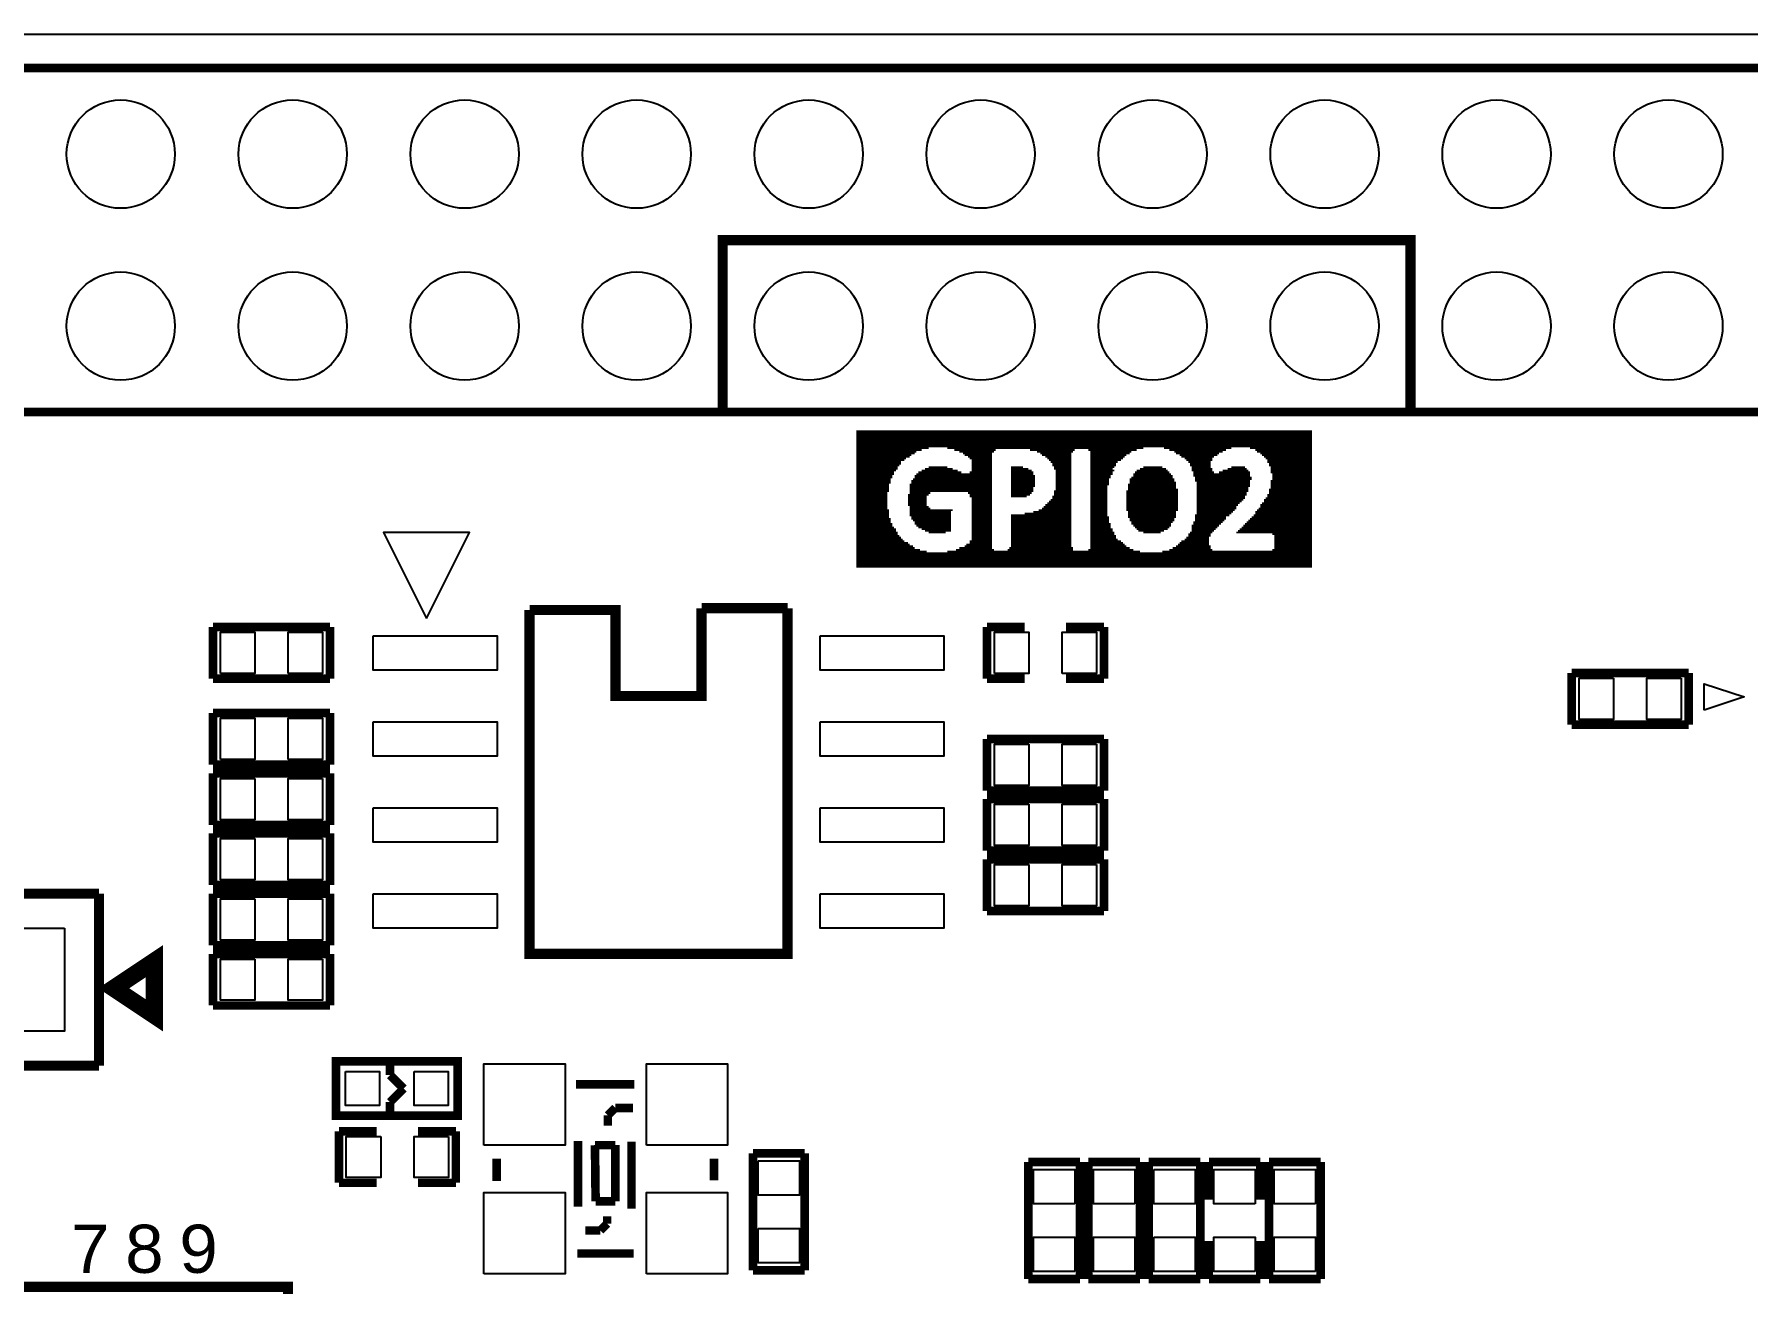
# Model space of a CAD drawing. Extents: x -0.6 to 82.1, y 0 to 56.
# Drawn here: x 28.75 to 54.06, y 37.55 to 56 of the extents above; entities that cross this region are included whole.
import ezdxf

# ---------------------------------------------------------------- set-up
doc = ezdxf.new("R2010")
doc.units = 0
for name, color, linetype in [('BG_OUTLINE', 211, 'CONTINUOUS'), ('BG_SILKSCREEN_TOP', 231, 'CONTINUOUS'), ('PG_SILKSCREEN_TOP', 140, 'CONTINUOUS'), ('PIN_TOP', 4, 'CONTINUOUS')]:
    doc.layers.add(name, color=color, linetype=linetype)

msp = doc.modelspace()

# ---------------------------------------------------------------- linework, layer by layer
at = {"layer": 'BG_OUTLINE'}
msp.add_lwpolyline([(0, 1), (0, 55, -0.414214), (1, 56), (79, 56, -0.414214), (80, 55), (80, 1, -0.414214), (79, 0), (1, 0, -0.414214)], format="xyb", close=True, dxfattribs=at)
at = {"layer": 'BG_SILKSCREEN_TOP', "const_width": 0.0254}
for points in [[(40.894, 50.1396), (47.625, 50.1396)], [(40.894, 50.1142), (47.625, 50.1142)], [(40.894, 50.0888), (47.625, 50.0888)], [(40.894, 50.0634), (47.625, 50.0634)], [(40.894, 50.038), (47.625, 50.038)], [(40.894, 50.0126), (47.625, 50.0126)], [(40.894, 49.9872), (47.625, 49.9872)], [(40.894, 49.9618), (47.625, 49.9618)], [(40.894, 49.9364), (47.625, 49.9364)], [(40.894, 49.911), (47.625, 49.911)], [(40.894, 49.8856), (41.9608, 49.8856)], [(40.894, 49.8602), (41.8592, 49.8602)], [(42.2402, 49.8856), (45.1358, 49.8856)], [(42.3418, 49.8602), (42.9514, 49.8602)], [(43.4594, 49.8602), (44.1198, 49.8602)], [(44.323, 49.8602), (45.0342, 49.8602)], [(45.4406, 49.8856), (46.4312, 49.8856)], [(45.5168, 49.8602), (46.355, 49.8602)], [(46.7106, 49.8856), (47.625, 49.8856)], [(46.7868, 49.8602), (47.625, 49.8602)], [(40.894, 49.8348), (41.783, 49.8348)], [(40.894, 49.8094), (41.7576, 49.8094)], [(40.894, 49.784), (41.7068, 49.784)], [(40.894, 49.7586), (41.6814, 49.7586)], [(40.894, 49.7332), (41.6306, 49.7332)], [(40.894, 49.7078), (41.6052, 49.7078)], [(40.894, 49.6824), (41.5544, 49.6824)], [(40.894, 49.657), (41.5544, 49.657)], [(40.894, 49.6316), (41.529, 49.6316)], [(40.894, 49.6062), (41.5036, 49.6062)], [(41.9608, 49.6062), (42.2402, 49.6062)], [(42.418, 49.8348), (42.926, 49.8348)], [(42.4688, 49.8094), (42.9006, 49.8094)], [(42.4942, 49.784), (42.9006, 49.784)], [(42.545, 49.7586), (42.9006, 49.7586)], [(42.5704, 49.7332), (42.9006, 49.7332)], [(42.5958, 49.7078), (42.9006, 49.7078)], [(42.5958, 49.6824), (42.9006, 49.6824)], [(42.5958, 49.657), (42.9006, 49.657)], [(42.5958, 49.6316), (42.9006, 49.6316)], [(42.5958, 49.6062), (42.9006, 49.6062)], [(43.18, 49.6062), (43.3578, 49.6062)], [(43.561, 49.8348), (44.0944, 49.8348)], [(43.6118, 49.8094), (44.069, 49.8094)], [(43.6372, 49.784), (44.069, 49.784)], [(43.688, 49.7586), (44.069, 49.7586)], [(43.7134, 49.7332), (44.069, 49.7332)], [(43.7388, 49.7078), (44.069, 49.7078)], [(43.7642, 49.6824), (44.069, 49.6824)], [(43.7896, 49.657), (44.069, 49.657)], [(43.7896, 49.6316), (44.069, 49.6316)], [(43.815, 49.6062), (44.069, 49.6062)], [(44.3484, 49.8348), (44.958, 49.8348)], [(44.3484, 49.8094), (44.9326, 49.8094)], [(44.3484, 49.784), (44.8818, 49.784)], [(44.3484, 49.7586), (44.8564, 49.7586)], [(44.3484, 49.7332), (44.831, 49.7332)], [(44.3484, 49.7078), (44.8056, 49.7078)], [(44.3484, 49.6824), (44.7548, 49.6824)], [(44.3484, 49.657), (44.7294, 49.657)], [(44.3484, 49.6316), (44.7294, 49.6316)], [(44.3484, 49.6062), (44.704, 49.6062)], [(45.1358, 49.6062), (45.4152, 49.6062)], [(45.593, 49.8348), (46.3042, 49.8348)], [(45.6184, 49.8094), (46.2534, 49.8094)], [(45.6692, 49.784), (46.228, 49.784)], [(45.6946, 49.7586), (46.1772, 49.7586)], [(45.7454, 49.7332), (46.1518, 49.7332)], [(45.7708, 49.7078), (46.1518, 49.7078)], [(45.7962, 49.6824), (46.1264, 49.6824)], [(45.8216, 49.657), (46.1264, 49.657)], [(45.8216, 49.6316), (46.1264, 49.6316)], [(45.847, 49.6062), (46.1264, 49.6062)], [(46.4312, 49.6062), (46.6344, 49.6062)], [(46.8122, 49.8348), (47.625, 49.8348)], [(46.863, 49.8094), (47.625, 49.8094)], [(46.8884, 49.784), (47.625, 49.784)], [(46.9138, 49.7586), (47.625, 49.7586)], [(46.9392, 49.7332), (47.625, 49.7332)], [(46.9646, 49.7078), (47.625, 49.7078)], [(46.9646, 49.6824), (47.625, 49.6824)], [(46.99, 49.657), (47.625, 49.657)], [(46.99, 49.6316), (47.625, 49.6316)], [(47.0154, 49.6062), (47.625, 49.6062)], [(40.894, 49.5808), (41.5036, 49.5808)], [(40.894, 49.5554), (41.4782, 49.5554)], [(40.894, 49.53), (41.4528, 49.53)], [(40.894, 49.5046), (41.4528, 49.5046)], [(40.894, 49.4792), (41.4274, 49.4792)], [(40.894, 49.4538), (41.4274, 49.4538)], [(40.894, 49.4284), (41.402, 49.4284)], [(40.894, 49.403), (41.402, 49.403)], [(40.894, 49.3776), (41.402, 49.3776)], [(40.894, 49.3522), (41.3766, 49.3522)], [(41.6814, 49.3522), (42.9006, 49.3522)], [(41.7068, 49.403), (42.9006, 49.403)], [(41.7068, 49.3776), (42.9006, 49.3776)], [(41.7322, 49.4284), (42.9006, 49.4284)], [(41.7576, 49.4792), (42.9006, 49.4792)], [(41.7576, 49.4538), (42.9006, 49.4538)], [(41.783, 49.5046), (42.9006, 49.5046)], [(41.8084, 49.53), (42.4434, 49.53)], [(41.8592, 49.5554), (42.3926, 49.5554)], [(41.91, 49.5808), (42.3164, 49.5808)], [(42.5704, 49.53), (42.9006, 49.53)], [(42.5958, 49.5808), (42.9006, 49.5808)], [(42.5958, 49.5554), (42.9006, 49.5554)], [(43.18, 49.5808), (43.434, 49.5808)], [(43.18, 49.5554), (43.4848, 49.5554)], [(43.18, 49.53), (43.5102, 49.53)], [(43.18, 49.5046), (43.5102, 49.5046)], [(43.18, 49.4792), (43.5356, 49.4792)], [(43.18, 49.4538), (43.5356, 49.4538)], [(43.18, 49.4284), (43.5356, 49.4284)], [(43.18, 49.403), (43.5356, 49.403)], [(43.18, 49.3776), (43.5356, 49.3776)], [(43.18, 49.3522), (43.5356, 49.3522)], [(43.815, 49.5808), (44.069, 49.5808)], [(43.8404, 49.5554), (44.069, 49.5554)], [(43.8404, 49.53), (44.069, 49.53)], [(43.8404, 49.5046), (44.069, 49.5046)], [(43.8404, 49.4792), (44.069, 49.4792)], [(43.8404, 49.4538), (44.069, 49.4538)], [(43.8404, 49.4284), (44.069, 49.4284)], [(43.8404, 49.403), (44.069, 49.403)], [(43.8404, 49.3776), (44.069, 49.3776)], [(43.8404, 49.3522), (44.069, 49.3522)], [(44.3484, 49.5808), (44.6786, 49.5808)], [(44.3484, 49.5554), (44.704, 49.5554)], [(44.3484, 49.53), (44.6786, 49.53)], [(44.3484, 49.5046), (44.6786, 49.5046)], [(44.3484, 49.4792), (44.6532, 49.4792)], [(44.3484, 49.4538), (44.6532, 49.4538)], [(44.3484, 49.4284), (44.6278, 49.4284)], [(44.3484, 49.403), (44.6278, 49.403)], [(44.3484, 49.3776), (44.6278, 49.3776)], [(44.3484, 49.3522), (44.6278, 49.3522)], [(44.9072, 49.3522), (45.6184, 49.3522)], [(44.9326, 49.4284), (45.593, 49.4284)], [(44.9326, 49.403), (45.593, 49.403)], [(44.9326, 49.3776), (45.6184, 49.3776)], [(44.958, 49.4538), (45.5676, 49.4538)], [(44.9834, 49.5046), (45.5422, 49.5046)], [(44.9834, 49.4792), (45.5676, 49.4792)], [(45.0088, 49.53), (45.5168, 49.53)], [(45.0342, 49.5554), (45.4914, 49.5554)], [(45.085, 49.5808), (45.466, 49.5808)], [(45.847, 49.5808), (46.1518, 49.5808)], [(45.847, 49.5554), (46.1518, 49.5554)], [(45.8724, 49.53), (46.1772, 49.53)], [(45.8724, 49.5046), (46.7106, 49.5046)], [(45.8724, 49.4792), (46.7106, 49.4792)], [(45.8978, 49.4538), (46.736, 49.4538)], [(45.8978, 49.4284), (46.736, 49.4284)], [(45.8978, 49.403), (46.7106, 49.403)], [(45.9232, 49.3776), (46.7106, 49.3776)], [(45.9232, 49.3522), (46.7106, 49.3522)], [(46.2534, 49.53), (46.7106, 49.53)], [(46.3042, 49.5554), (46.6852, 49.5554)], [(46.3804, 49.5808), (46.6598, 49.5808)], [(47.0154, 49.5808), (47.625, 49.5808)], [(47.0154, 49.5554), (47.625, 49.5554)], [(47.0154, 49.53), (47.625, 49.53)], [(47.0154, 49.403), (47.625, 49.403)], [(47.0154, 49.3776), (47.625, 49.3776)], [(47.0154, 49.3522), (47.625, 49.3522)], [(47.0408, 49.5046), (47.625, 49.5046)], [(47.0408, 49.4792), (47.625, 49.4792)], [(47.0408, 49.4538), (47.625, 49.4538)], [(47.0408, 49.4284), (47.625, 49.4284)], [(40.894, 49.3268), (41.3766, 49.3268)], [(40.894, 49.3014), (41.3766, 49.3014)], [(40.894, 49.276), (41.3766, 49.276)], [(40.894, 49.2506), (41.3766, 49.2506)], [(40.894, 49.2252), (41.3512, 49.2252)], [(40.894, 49.1998), (41.3512, 49.1998)], [(40.894, 49.1744), (41.3512, 49.1744)], [(40.894, 49.149), (41.3512, 49.149)], [(40.894, 49.1236), (41.3512, 49.1236)], [(40.894, 49.0982), (41.3512, 49.0982)], [(41.656, 49.1998), (41.9608, 49.1998)], [(41.656, 49.1744), (41.9354, 49.1744)], [(41.656, 49.149), (41.9354, 49.149)], [(41.656, 49.1236), (41.9354, 49.1236)], [(41.656, 49.0982), (41.9354, 49.0982)], [(41.6814, 49.3268), (42.9006, 49.3268)], [(41.6814, 49.3014), (42.9006, 49.3014)], [(41.6814, 49.276), (42.9006, 49.276)], [(41.6814, 49.2506), (42.9006, 49.2506)], [(41.6814, 49.2252), (41.9862, 49.2252)], [(42.545, 49.2252), (42.9006, 49.2252)], [(42.5704, 49.1998), (42.9006, 49.1998)], [(42.5704, 49.1744), (42.9006, 49.1744)], [(42.5958, 49.149), (42.9006, 49.149)], [(42.5958, 49.1236), (42.9006, 49.1236)], [(42.5958, 49.0982), (42.9006, 49.0982)], [(43.18, 49.3268), (43.5356, 49.3268)], [(43.18, 49.3014), (43.5102, 49.3014)], [(43.18, 49.276), (43.5102, 49.276)], [(43.18, 49.2506), (43.5102, 49.2506)], [(43.18, 49.2252), (43.4848, 49.2252)], [(43.18, 49.1998), (43.4594, 49.1998)], [(43.18, 49.1744), (43.4086, 49.1744)], [(43.7388, 49.0982), (44.069, 49.0982)], [(43.7642, 49.1236), (44.069, 49.1236)], [(43.7896, 49.1744), (44.069, 49.1744)], [(43.7896, 49.149), (44.069, 49.149)], [(43.815, 49.2506), (44.069, 49.2506)], [(43.815, 49.2252), (44.069, 49.2252)], [(43.815, 49.1998), (44.069, 49.1998)], [(43.8404, 49.3268), (44.069, 49.3268)], [(43.8404, 49.3014), (44.069, 49.3014)], [(43.8404, 49.276), (44.069, 49.276)], [(44.3484, 49.3268), (44.6024, 49.3268)], [(44.3484, 49.3014), (44.6024, 49.3014)], [(44.3484, 49.276), (44.6024, 49.276)], [(44.3484, 49.2506), (44.6024, 49.2506)], [(44.3484, 49.2252), (44.6024, 49.2252)], [(44.3484, 49.1998), (44.6024, 49.1998)], [(44.3484, 49.1744), (44.6024, 49.1744)], [(44.3484, 49.149), (44.6024, 49.149)], [(44.3484, 49.1236), (44.6024, 49.1236)], [(44.3484, 49.0982), (44.6024, 49.0982)], [(44.8818, 49.2506), (45.6438, 49.2506)], [(44.8818, 49.2252), (45.6438, 49.2252)], [(44.8818, 49.1998), (45.6438, 49.1998)], [(44.8818, 49.1744), (45.6438, 49.1744)], [(44.8818, 49.149), (45.6438, 49.149)], [(44.8818, 49.1236), (45.6438, 49.1236)], [(44.8818, 49.0982), (45.6438, 49.0982)], [(44.9072, 49.3268), (45.6184, 49.3268)], [(44.9072, 49.3014), (45.6184, 49.3014)], [(44.9072, 49.276), (45.6438, 49.276)], [(45.9232, 49.3268), (46.7106, 49.3268)], [(45.9232, 49.3014), (46.6852, 49.3014)], [(45.9232, 49.276), (46.6852, 49.276)], [(45.9232, 49.2506), (46.6852, 49.2506)], [(45.9232, 49.2252), (46.6598, 49.2252)], [(45.9232, 49.1998), (46.6598, 49.1998)], [(45.9232, 49.1744), (46.6344, 49.1744)], [(45.9232, 49.149), (46.6344, 49.149)], [(45.9232, 49.1236), (46.609, 49.1236)], [(45.9232, 49.0982), (46.5836, 49.0982)], [(46.9138, 49.1236), (47.625, 49.1236)], [(46.9138, 49.0982), (47.625, 49.0982)], [(46.9392, 49.149), (47.625, 49.149)], [(46.9646, 49.1998), (47.625, 49.1998)], [(46.9646, 49.1744), (47.625, 49.1744)], [(46.99, 49.276), (47.625, 49.276)], [(46.99, 49.2506), (47.625, 49.2506)], [(46.99, 49.2252), (47.625, 49.2252)], [(47.0154, 49.3268), (47.625, 49.3268)], [(47.0154, 49.3014), (47.625, 49.3014)], [(40.894, 49.0728), (41.3512, 49.0728)], [(40.894, 49.0474), (41.3512, 49.0474)], [(40.894, 49.022), (41.3512, 49.022)], [(40.894, 48.9966), (41.3512, 48.9966)], [(40.894, 48.9712), (41.3766, 48.9712)], [(40.894, 48.9458), (41.3766, 48.9458)], [(40.894, 48.9204), (41.3766, 48.9204)], [(40.894, 48.895), (41.3766, 48.895)], [(40.894, 48.8696), (41.3766, 48.8696)], [(40.894, 48.8442), (41.402, 48.8442)], [(41.656, 49.0728), (41.9354, 49.0728)], [(41.656, 49.0474), (41.9354, 49.0474)], [(41.6814, 49.022), (41.9608, 49.022)], [(41.6814, 48.9966), (41.9862, 48.9966)], [(41.6814, 48.9712), (42.3164, 48.9712)], [(41.6814, 48.9458), (42.291, 48.9458)], [(41.6814, 48.9204), (42.291, 48.9204)], [(41.6814, 48.895), (42.291, 48.895)], [(41.7068, 48.8696), (42.291, 48.8696)], [(41.7068, 48.8442), (42.291, 48.8442)], [(42.5958, 49.0728), (42.9006, 49.0728)], [(42.5958, 49.0474), (42.9006, 49.0474)], [(42.5958, 49.022), (42.9006, 49.022)], [(42.5958, 48.9966), (42.9006, 48.9966)], [(42.5958, 48.9712), (42.9006, 48.9712)], [(42.5958, 48.9458), (42.9006, 48.9458)], [(42.5958, 48.9204), (42.9006, 48.9204)], [(42.5958, 48.895), (42.9006, 48.895)], [(42.5958, 48.8696), (42.9006, 48.8696)], [(42.5958, 48.8442), (42.9006, 48.8442)], [(43.18, 48.895), (44.069, 48.895)], [(43.18, 48.8696), (44.069, 48.8696)], [(43.18, 48.8442), (44.069, 48.8442)], [(43.3832, 48.9204), (44.069, 48.9204)], [(43.5102, 48.9458), (44.069, 48.9458)], [(43.5864, 48.9712), (44.069, 48.9712)], [(43.6372, 48.9966), (44.069, 48.9966)], [(43.6626, 49.022), (44.069, 49.022)], [(43.688, 49.0474), (44.069, 49.0474)], [(43.7134, 49.0728), (44.069, 49.0728)], [(44.3484, 49.0728), (44.6024, 49.0728)], [(44.3484, 49.0474), (44.6024, 49.0474)], [(44.3484, 49.022), (44.6024, 49.022)], [(44.3484, 48.9966), (44.6024, 48.9966)], [(44.3484, 48.9712), (44.6024, 48.9712)], [(44.3484, 48.9458), (44.6024, 48.9458)], [(44.3484, 48.9204), (44.6024, 48.9204)], [(44.3484, 48.895), (44.6024, 48.895)], [(44.3484, 48.8696), (44.6278, 48.8696)], [(44.3484, 48.8442), (44.6278, 48.8442)], [(44.8818, 49.0728), (45.6438, 49.0728)], [(44.8818, 49.0474), (45.6438, 49.0474)], [(44.8818, 49.022), (45.6438, 49.022)], [(44.8818, 48.9966), (45.6438, 48.9966)], [(44.8818, 48.9712), (45.6438, 48.9712)], [(44.9072, 48.9458), (45.6184, 48.9458)], [(44.9072, 48.9204), (45.6184, 48.9204)], [(44.9072, 48.895), (45.6184, 48.895)], [(44.9072, 48.8696), (45.6184, 48.8696)], [(44.9326, 48.8442), (45.593, 48.8442)], [(45.8978, 48.895), (46.4058, 48.895)], [(45.8978, 48.8696), (46.355, 48.8696)], [(45.8978, 48.8442), (46.355, 48.8442)], [(45.9232, 49.0728), (46.5582, 49.0728)], [(45.9232, 49.0474), (46.5328, 49.0474)], [(45.9232, 49.022), (46.5074, 49.022)], [(45.9232, 48.9966), (46.5074, 48.9966)], [(45.9232, 48.9712), (46.482, 48.9712)], [(45.9232, 48.9458), (46.4566, 48.9458)], [(45.9232, 48.9204), (46.4312, 48.9204)], [(46.7106, 48.8442), (47.625, 48.8442)], [(46.736, 48.8696), (47.625, 48.8696)], [(46.7614, 48.895), (47.625, 48.895)], [(46.7868, 48.9458), (47.625, 48.9458)], [(46.7868, 48.9204), (47.625, 48.9204)], [(46.8122, 48.9712), (47.625, 48.9712)], [(46.8376, 48.9966), (47.625, 48.9966)], [(46.863, 49.0474), (47.625, 49.0474)], [(46.863, 49.022), (47.625, 49.022)], [(46.8884, 49.0728), (47.625, 49.0728)], [(40.894, 48.8188), (41.402, 48.8188)], [(40.894, 48.7934), (41.402, 48.7934)], [(40.894, 48.768), (41.4274, 48.768)], [(40.894, 48.7426), (41.4274, 48.7426)], [(40.894, 48.7172), (41.4528, 48.7172)], [(40.894, 48.6918), (41.4782, 48.6918)], [(40.894, 48.6664), (41.4782, 48.6664)], [(40.894, 48.641), (41.5036, 48.641)], [(40.894, 48.6156), (41.5036, 48.6156)], [(40.894, 48.5902), (41.529, 48.5902)], [(41.7322, 48.8188), (42.291, 48.8188)], [(41.7576, 48.7934), (42.291, 48.7934)], [(41.7576, 48.768), (42.291, 48.768)], [(41.783, 48.7426), (42.291, 48.7426)], [(41.8084, 48.7172), (42.291, 48.7172)], [(41.8592, 48.6918), (42.291, 48.6918)], [(41.91, 48.6664), (42.291, 48.6664)], [(41.9608, 48.641), (42.2148, 48.641)], [(42.5958, 48.8188), (42.9006, 48.8188)], [(42.5958, 48.7934), (42.9006, 48.7934)], [(42.5958, 48.768), (42.9006, 48.768)], [(42.5958, 48.7426), (42.9006, 48.7426)], [(42.5958, 48.7172), (42.9006, 48.7172)], [(42.5958, 48.6918), (42.9006, 48.6918)], [(42.5958, 48.6664), (42.9006, 48.6664)], [(42.5958, 48.641), (42.9006, 48.641)], [(42.5958, 48.6156), (42.9006, 48.6156)], [(42.5958, 48.5902), (42.9006, 48.5902)], [(43.18, 48.8188), (44.069, 48.8188)], [(43.18, 48.7934), (44.069, 48.7934)], [(43.18, 48.768), (44.069, 48.768)], [(43.18, 48.7426), (44.069, 48.7426)], [(43.18, 48.7172), (44.069, 48.7172)], [(43.18, 48.6918), (44.069, 48.6918)], [(43.18, 48.6664), (44.069, 48.6664)], [(43.18, 48.641), (44.069, 48.641)], [(43.18, 48.6156), (44.069, 48.6156)], [(43.18, 48.5902), (44.069, 48.5902)], [(44.3484, 48.8188), (44.6278, 48.8188)], [(44.3484, 48.7934), (44.6278, 48.7934)], [(44.3484, 48.768), (44.6532, 48.768)], [(44.3484, 48.7426), (44.6532, 48.7426)], [(44.3484, 48.7172), (44.6532, 48.7172)], [(44.3484, 48.6918), (44.6786, 48.6918)], [(44.3484, 48.6664), (44.6786, 48.6664)], [(44.3484, 48.641), (44.704, 48.641)], [(44.3484, 48.6156), (44.704, 48.6156)], [(44.3484, 48.5902), (44.7294, 48.5902)], [(44.9326, 48.8188), (45.593, 48.8188)], [(44.958, 48.7934), (45.5676, 48.7934)], [(44.958, 48.768), (45.5422, 48.768)], [(44.9834, 48.7426), (45.5422, 48.7426)], [(45.0088, 48.7172), (45.5168, 48.7172)], [(45.0342, 48.6918), (45.4914, 48.6918)], [(45.0596, 48.6664), (45.4406, 48.6664)], [(45.1358, 48.641), (45.3898, 48.641)], [(45.7962, 48.6156), (46.1264, 48.6156)], [(45.7962, 48.5902), (46.1264, 48.5902)], [(45.8216, 48.641), (46.1518, 48.641)], [(45.847, 48.7426), (46.2534, 48.7426)], [(45.847, 48.7172), (46.228, 48.7172)], [(45.847, 48.6918), (46.2026, 48.6918)], [(45.847, 48.6664), (46.1772, 48.6664)], [(45.8724, 48.7934), (46.3042, 48.7934)], [(45.8724, 48.768), (46.2788, 48.768)], [(45.8978, 48.8188), (46.3296, 48.8188)], [(46.5074, 48.641), (47.625, 48.641)], [(46.5328, 48.6664), (47.625, 48.6664)], [(46.5582, 48.6918), (47.625, 48.6918)], [(46.5836, 48.7172), (47.625, 48.7172)], [(46.609, 48.7426), (47.625, 48.7426)], [(46.6344, 48.768), (47.625, 48.768)], [(46.6598, 48.7934), (47.625, 48.7934)], [(46.6852, 48.8188), (47.625, 48.8188)], [(47.0408, 48.6156), (47.625, 48.6156)], [(47.0662, 48.5902), (47.625, 48.5902)], [(40.894, 48.5648), (41.5544, 48.5648)], [(40.894, 48.5394), (41.5798, 48.5394)], [(40.894, 48.514), (41.6052, 48.514)], [(40.894, 48.4886), (41.656, 48.4886)], [(40.894, 48.4632), (41.6814, 48.4632)], [(40.894, 48.4378), (41.7322, 48.4378)], [(40.894, 48.4124), (41.7576, 48.4124)], [(40.894, 48.387), (41.8338, 48.387)], [(40.894, 48.3616), (41.9354, 48.3616)], [(40.894, 48.3362), (47.625, 48.3362)], [(42.2402, 48.3616), (45.085, 48.3616)], [(42.3672, 48.387), (42.926, 48.387)], [(42.418, 48.4124), (42.9006, 48.4124)], [(42.4942, 48.4378), (42.9006, 48.4378)], [(42.5196, 48.4632), (42.9006, 48.4632)], [(42.5704, 48.514), (42.9006, 48.514)], [(42.5704, 48.4886), (42.9006, 48.4886)], [(42.5958, 48.5648), (42.9006, 48.5648)], [(42.5958, 48.5394), (42.9006, 48.5394)], [(43.1292, 48.387), (44.0944, 48.387)], [(43.1546, 48.4124), (44.0944, 48.4124)], [(43.18, 48.5648), (44.069, 48.5648)], [(43.18, 48.5394), (44.069, 48.5394)], [(43.18, 48.514), (44.069, 48.514)], [(43.18, 48.4886), (44.069, 48.4886)], [(43.18, 48.4632), (44.069, 48.4632)], [(43.18, 48.4378), (44.069, 48.4378)], [(44.323, 48.387), (44.9834, 48.387)], [(44.3484, 48.5648), (44.7294, 48.5648)], [(44.3484, 48.5394), (44.7548, 48.5394)], [(44.3484, 48.514), (44.8056, 48.514)], [(44.3484, 48.4886), (44.831, 48.4886)], [(44.3484, 48.4632), (44.8564, 48.4632)], [(44.3484, 48.4378), (44.8818, 48.4378)], [(44.3484, 48.4124), (44.9326, 48.4124)], [(45.4152, 48.3616), (47.625, 48.3616)], [(45.5168, 48.387), (46.1518, 48.387)], [(45.5676, 48.4124), (46.1264, 48.4124)], [(45.6184, 48.4378), (46.1264, 48.4378)], [(45.6438, 48.4632), (46.101, 48.4632)], [(45.6692, 48.4886), (46.101, 48.4886)], [(45.6946, 48.514), (46.101, 48.514)], [(45.7454, 48.5394), (46.101, 48.5394)], [(45.7708, 48.5648), (46.101, 48.5648)], [(47.0408, 48.387), (47.625, 48.387)], [(47.0662, 48.5648), (47.625, 48.5648)], [(47.0662, 48.5394), (47.625, 48.5394)], [(47.0662, 48.514), (47.625, 48.514)], [(47.0662, 48.4886), (47.625, 48.4886)], [(47.0662, 48.4632), (47.625, 48.4632)], [(47.0662, 48.4378), (47.625, 48.4378)], [(47.0662, 48.4124), (47.625, 48.4124)], [(40.894, 48.3108), (47.625, 48.3108)], [(40.894, 48.2854), (47.625, 48.2854)], [(40.894, 48.26), (47.625, 48.26)], [(40.894, 48.2346), (47.625, 48.2346)], [(40.894, 48.2092), (47.625, 48.2092)], [(40.894, 48.1838), (47.625, 48.1838)], [(40.894, 48.1584), (47.625, 48.1584)], [(40.894, 48.133), (47.625, 48.133)]]:
    msp.add_lwpolyline(points, dxfattribs=at)
at = {"layer": 'PG_SILKSCREEN_TOP'}
for points, const_width in [([(18.6, 55.5), (69.4, 55.5)], 0.127), ([(38.92, 50.42), (38.92, 52.96), (49.08, 52.96), (49.08, 50.42)], 0.15), ([(69.4, 50.42), (18.6, 50.42)], 0.127), ([(36.068, 47.498), (36.068, 42.418), (39.878, 42.418), (39.878, 47.52)], 0.15), ([(38.608, 47.523), (38.608, 46.228), (37.338, 46.228), (37.338, 47.498), (36.703, 47.498)], 0.15), ([(38.608, 47.523), (39.878, 47.523)], 0.15), ([(37.338, 47.498), (36.068, 47.498)], 0.15), ([(31.3944, 47.244), (31.3944, 46.482)], 0.127), ([(33.1216, 47.244), (31.3944, 47.244)], 0.127), ([(33.1216, 46.482), (33.1216, 47.244)], 0.127), ([(42.8244, 47.244), (42.8244, 46.482)], 0.127), ([(43.3832, 47.244), (42.8244, 47.244)], 0.127), ([(44.5516, 47.244), (43.9928, 47.244)], 0.127), ([(44.5516, 46.482), (44.5516, 47.244)], 0.127), ([(53.1876, 46.565), (51.4604, 46.565)], 0.127), ([(51.4604, 46.565), (51.4604, 45.803)], 0.127), ([(53.1876, 45.803), (53.1876, 46.565)], 0.127), ([(31.3944, 46.482), (33.1216, 46.482)], 0.127), ([(42.8244, 46.482), (43.3832, 46.482)], 0.127), ([(43.9928, 46.482), (44.5516, 46.482)], 0.127), ([(31.3944, 45.974), (31.3944, 45.212)], 0.127), ([(33.1216, 45.974), (31.3944, 45.974)], 0.127), ([(33.1216, 45.212), (33.1216, 45.974)], 0.127), ([(51.4604, 45.803), (53.1876, 45.803)], 0.127), ([(44.5516, 45.593), (42.8244, 45.593)], 0.127), ([(42.8244, 45.593), (42.8244, 44.831)], 0.127), ([(44.5516, 44.831), (44.5516, 45.593)], 0.127), ([(31.3944, 45.212), (33.1216, 45.212)], 0.127), ([(33.1216, 45.085), (31.3944, 45.085)], 0.127), ([(31.3944, 45.085), (31.3944, 44.323)], 0.127), ([(33.1216, 44.323), (33.1216, 45.085)], 0.127), ([(42.8244, 44.831), (44.5516, 44.831)], 0.127), ([(44.5516, 44.704), (42.8244, 44.704)], 0.127), ([(42.8244, 44.704), (42.8244, 43.942)], 0.127), ([(44.5516, 43.942), (44.5516, 44.704)], 0.127), ([(31.3944, 44.323), (33.1216, 44.323)], 0.127), ([(33.1216, 44.196), (31.3944, 44.196)], 0.127), ([(31.3944, 44.196), (31.3944, 43.434)], 0.127), ([(33.1216, 43.434), (33.1216, 44.196)], 0.127), ([(42.8244, 43.942), (44.5516, 43.942)], 0.127), ([(44.5516, 43.815), (42.8244, 43.815)], 0.127), ([(42.8244, 43.815), (42.8244, 43.053)], 0.127), ([(44.5516, 43.053), (44.5516, 43.815)], 0.127), ([(19.548, 43.307), (29.708, 43.307)], 0.15), ([(29.708, 43.307), (29.708, 40.767)], 0.15), ([(31.3944, 43.434), (33.1216, 43.434)], 0.127), ([(33.1216, 43.307), (31.3944, 43.307)], 0.127), ([(31.3944, 43.307), (31.3944, 42.545)], 0.127), ([(33.1216, 42.545), (33.1216, 43.307)], 0.127), ([(42.8244, 43.053), (44.5516, 43.053)], 0.127), ([(29.926, 41.91), (30.526, 41.51), (30.526, 42.31), (29.926, 41.91)], 0.254), ([(31.3944, 42.545), (33.1216, 42.545)], 0.127), ([(33.1216, 42.418), (31.3944, 42.418)], 0.127), ([(31.3944, 42.418), (31.3944, 41.656)], 0.127), ([(33.1216, 41.656), (33.1216, 42.418)], 0.127), ([(31.3944, 41.656), (33.1216, 41.656)], 0.127), ([(29.708, 40.767), (19.548, 40.767)], 0.15), ([(33.2082, 40.8291), (33.2082, 40.0291), (35.008, 40.0291), (35.008, 40.8291), (33.2082, 40.8291)], 0.127), ([(34.008, 40.7791), (34.008, 40.629)], 0.127), ([(34.008, 40.629), (34.2082, 40.4291)], 0.127), ([(34.2082, 40.4291), (34.008, 40.2292)], 0.127), ([(36.7542, 40.4929), (37.6142, 40.4929)], 0.127), ([(34.008, 40.2292), (34.008, 40.089)], 0.127), ([(37.2241, 40.0329), (37.3341, 40.1429)], 0.127), ([(37.2241, 39.8831), (37.2241, 40.0329)], 0.127), ([(37.3341, 40.1429), (37.5941, 40.1429)], 0.127), ([(33.2524, 39.799), (33.2524, 39.037)], 0.127), ([(33.8112, 39.799), (33.2524, 39.799)], 0.127), ([(34.9796, 39.799), (34.4208, 39.799)], 0.127), ([(34.9796, 39.037), (34.9796, 39.799)], 0.127), ([(36.7841, 38.6829), (36.7841, 39.653)], 0.127), ([(37.3341, 39.593), (37.0341, 39.593)], 0.127), ([(37.0341, 39.593), (37.044, 38.7629)], 0.127), ([(37.3341, 38.7629), (37.3341, 39.593)], 0.127), ([(37.5741, 38.653), (37.5741, 39.643)], 0.127), ([(40.132, 39.4716), (39.37, 39.4716)], 0.127), ([(39.37, 39.4716), (39.37, 37.7444)], 0.127), ([(40.132, 37.7444), (40.132, 39.4716)], 0.127), ([(35.584, 39.0629), (35.584, 39.3931)], 0.127), ([(38.794, 39.0731), (38.794, 39.3931)], 0.127), ([(44.196, 39.3446), (43.434, 39.3446)], 0.127), ([(43.434, 39.3446), (43.434, 37.6174)], 0.127), ([(44.196, 37.6174), (44.196, 39.3446)], 0.127), ([(45.085, 39.3446), (44.323, 39.3446)], 0.127), ([(44.323, 39.3446), (44.323, 37.6174)], 0.127), ([(45.085, 37.6174), (45.085, 39.3446)], 0.127), ([(45.974, 39.3446), (45.212, 39.3446)], 0.127), ([(45.212, 39.3446), (45.212, 37.6174)], 0.127), ([(45.974, 37.6174), (45.974, 39.3446)], 0.127), ([(46.863, 39.3446), (46.101, 39.3446)], 0.127), ([(46.101, 39.3446), (46.101, 38.7858)], 0.127), ([(46.863, 38.7858), (46.863, 39.3446)], 0.127), ([(47.752, 39.3446), (46.99, 39.3446)], 0.127), ([(46.99, 39.3446), (46.99, 37.6174)], 0.127), ([(47.752, 37.6174), (47.752, 39.3446)], 0.127), ([(33.2524, 39.037), (33.8112, 39.037)], 0.127), ([(34.4208, 39.037), (34.9796, 39.037)], 0.127), ([(37.044, 38.7629), (37.3341, 38.7629)], 0.127), ([(37.1141, 38.3329), (37.2142, 38.433)], 0.127), ([(37.2142, 38.433), (37.2142, 38.543)], 0.127), ([(36.8941, 38.3329), (37.1141, 38.3329)], 0.127), ([(46.101, 38.1762), (46.101, 37.6174)], 0.127), ([(46.863, 37.6174), (46.863, 38.1762)], 0.127), ([(36.774, 37.9931), (37.6041, 37.9931)], 0.127), ([(39.37, 37.7444), (40.132, 37.7444)], 0.127), ([(23.5, 23.5), (23.5, 36.9), (24.1, 37.5), (32.5, 37.5), (32.5, 23.5), (23.5, 23.5)], 0.15), ([(43.434, 37.6174), (44.196, 37.6174)], 0.127), ([(44.323, 37.6174), (45.085, 37.6174)], 0.127), ([(45.212, 37.6174), (45.974, 37.6174)], 0.127), ([(46.101, 37.6174), (46.863, 37.6174)], 0.127), ([(46.99, 37.6174), (47.752, 37.6174)], 0.127)]:
    msp.add_lwpolyline(points, dxfattribs=dict(at, const_width=const_width))
for points in [[(34.544, 47.371), (35.179, 48.641), (33.909, 48.641)], [(53.417, 46.0156), (53.417, 46.4084), (54.0061, 46.212)]]:
    msp.add_lwpolyline(points, close=True, dxfattribs=at)
at = {"layer": 'PIN_TOP'}
for points in [[(31.5039, 46.5582), (31.5039, 47.1678), (32.0119, 47.1678), (32.0119, 46.5582)], [(32.5041, 46.5582), (32.5041, 47.1678), (33.0121, 47.1678), (33.0121, 46.5582)], [(33.7586, 47.117), (35.5874, 47.117), (35.5874, 46.609), (33.7586, 46.609)], [(40.3586, 47.117), (42.1874, 47.117), (42.1874, 46.609), (40.3586, 46.609)], [(42.9339, 46.5582), (42.9339, 47.1678), (43.4419, 47.1678), (43.4419, 46.5582)], [(43.9341, 46.5582), (43.9341, 47.1678), (44.4421, 47.1678), (44.4421, 46.5582)], [(52.0779, 46.4888), (52.0779, 45.8792), (51.5699, 45.8792), (51.5699, 46.4888)], [(53.0781, 46.4888), (53.0781, 45.8792), (52.5701, 45.8792), (52.5701, 46.4888)], [(31.5039, 45.2882), (31.5039, 45.8978), (32.0119, 45.8978), (32.0119, 45.2882)], [(32.5041, 45.2882), (32.5041, 45.8978), (33.0121, 45.8978), (33.0121, 45.2882)], [(33.7586, 45.847), (35.5874, 45.847), (35.5874, 45.339), (33.7586, 45.339)], [(40.3586, 45.847), (42.1874, 45.847), (42.1874, 45.339), (40.3586, 45.339)], [(43.4419, 45.5168), (43.4419, 44.9072), (42.9339, 44.9072), (42.9339, 45.5168)], [(44.4421, 45.5168), (44.4421, 44.9072), (43.9341, 44.9072), (43.9341, 45.5168)], [(32.0119, 45.0088), (32.0119, 44.3992), (31.5039, 44.3992), (31.5039, 45.0088)], [(33.0121, 45.0088), (33.0121, 44.3992), (32.5041, 44.3992), (32.5041, 45.0088)], [(33.7586, 44.577), (35.5874, 44.577), (35.5874, 44.069), (33.7586, 44.069)], [(40.3586, 44.577), (42.1874, 44.577), (42.1874, 44.069), (40.3586, 44.069)], [(43.4419, 44.6278), (43.4419, 44.0182), (42.9339, 44.0182), (42.9339, 44.6278)], [(44.4421, 44.6278), (44.4421, 44.0182), (43.9341, 44.0182), (43.9341, 44.6278)], [(32.0119, 44.1198), (32.0119, 43.5102), (31.5039, 43.5102), (31.5039, 44.1198)], [(33.0121, 44.1198), (33.0121, 43.5102), (32.5041, 43.5102), (32.5041, 44.1198)], [(43.4419, 43.7388), (43.4419, 43.1292), (42.9339, 43.1292), (42.9339, 43.7388)], [(44.4421, 43.7388), (44.4421, 43.1292), (43.9341, 43.1292), (43.9341, 43.7388)], [(33.7586, 43.307), (35.5874, 43.307), (35.5874, 42.799), (33.7586, 42.799)], [(40.3586, 43.307), (42.1874, 43.307), (42.1874, 42.799), (40.3586, 42.799)], [(32.0119, 43.2308), (32.0119, 42.6212), (31.5039, 42.6212), (31.5039, 43.2308)], [(33.0121, 43.2308), (33.0121, 42.6212), (32.5041, 42.6212), (32.5041, 43.2308)], [(29.2, 42.799), (29.2, 41.275), (27.676, 41.275), (27.676, 42.799)], [(32.0119, 42.3418), (32.0119, 41.7322), (31.5039, 41.7322), (31.5039, 42.3418)], [(33.0121, 42.3418), (33.0121, 41.7322), (32.5041, 41.7322), (32.5041, 42.3418)], [(35.3942, 39.593), (35.3942, 40.7929), (36.5941, 40.7929), (36.5941, 39.593)], [(37.794, 39.593), (37.794, 40.7929), (38.9939, 40.7929), (38.9939, 39.593)], [(33.3501, 40.6791), (33.8501, 40.6791), (33.8501, 40.179), (33.3501, 40.179)], [(34.3661, 40.6791), (34.8661, 40.6791), (34.8661, 40.179), (34.3661, 40.179)], [(33.8699, 39.7228), (33.8699, 39.1132), (33.3619, 39.1132), (33.3619, 39.7228)], [(34.8701, 39.7228), (34.8701, 39.1132), (34.3621, 39.1132), (34.3621, 39.7228)], [(39.4462, 39.3621), (40.0558, 39.3621), (40.0558, 38.8541), (39.4462, 38.8541)], [(44.1198, 38.7271), (43.5102, 38.7271), (43.5102, 39.2351), (44.1198, 39.2351)], [(45.0088, 38.7271), (44.3992, 38.7271), (44.3992, 39.2351), (45.0088, 39.2351)], [(45.2882, 39.2351), (45.8978, 39.2351), (45.8978, 38.7271), (45.2882, 38.7271)], [(46.7868, 38.7271), (46.1772, 38.7271), (46.1772, 39.2351), (46.7868, 39.2351)], [(47.6758, 38.7271), (47.0662, 38.7271), (47.0662, 39.2351), (47.6758, 39.2351)], [(35.3942, 37.693), (35.3942, 38.8929), (36.5941, 38.8929), (36.5941, 37.693)], [(37.794, 37.693), (37.794, 38.8929), (38.9939, 38.8929), (38.9939, 37.693)], [(39.4462, 38.3619), (40.0558, 38.3619), (40.0558, 37.8539), (39.4462, 37.8539)], [(44.1198, 37.7269), (43.5102, 37.7269), (43.5102, 38.2349), (44.1198, 38.2349)], [(45.0088, 37.7269), (44.3992, 37.7269), (44.3992, 38.2349), (45.0088, 38.2349)], [(45.2882, 38.2349), (45.8978, 38.2349), (45.8978, 37.7269), (45.2882, 37.7269)], [(46.7868, 37.7269), (46.1772, 37.7269), (46.1772, 38.2349), (46.7868, 38.2349)], [(47.6758, 37.7269), (47.0662, 37.7269), (47.0662, 38.2349), (47.6758, 38.2349)]]:
    msp.add_lwpolyline(points, close=True, dxfattribs=at)
for centre in [(30.03, 54.23), (32.57, 54.23), (35.11, 54.23), (37.65, 54.23), (40.19, 54.23), (42.73, 54.23), (45.27, 54.23), (47.81, 54.23), (50.35, 54.23), (52.89, 54.23), (30.03, 51.69), (32.57, 51.69), (35.11, 51.69), (37.65, 51.69), (40.19, 51.69), (42.73, 51.69), (45.27, 51.69), (47.81, 51.69), (50.35, 51.69), (52.89, 51.69)]:
    msp.add_circle(centre, 0.8, dxfattribs=at)

# ---------------------------------------------------------------- texts
at = {"layer": 'PG_SILKSCREEN_TOP', "width": 1.071429}
for s, p in [('7', (29.296, 37.707)), ('8', (30.096, 37.707)), ('9', (30.896, 37.707))]:
    msp.add_text(s, height=0.7112, dxfattribs=at).set_placement(p)

doc.saveas('drawing.dxf')
